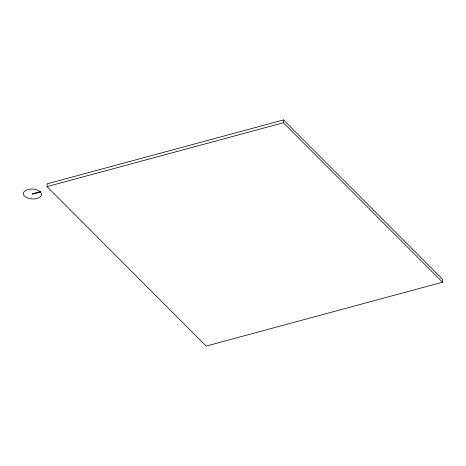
<?xml version="1.0" encoding="UTF-8"?>
<svg xmlns="http://www.w3.org/2000/svg" width="466" height="466" viewBox="0 0 466 466"><rect width="100%" height="100%" fill="white"/><g stroke="black" fill="none" stroke-linecap="round" stroke-linejoin="round"><path stroke-width="0.7" d="M47.043 186.621L47.2 183.796L283.544 119.925L442.7 279.379L442.543 282.204L206.199 346.075L47.043 186.621L283.386 122.756L442.543 282.204M283.386 122.756L283.544 119.925M40.041 191.666L32.166 193.798L32.614 194.246L40.49 192.114M40.292 191.881L39.639 191.316A9.099 4.957 3.2 0 0 24.36 191.38A9.099 4.957 3.2 0 0 31.921 198.953A9.099 4.957 3.2 0 0 40.81 192.487L40.292 191.881"/></g></svg>
